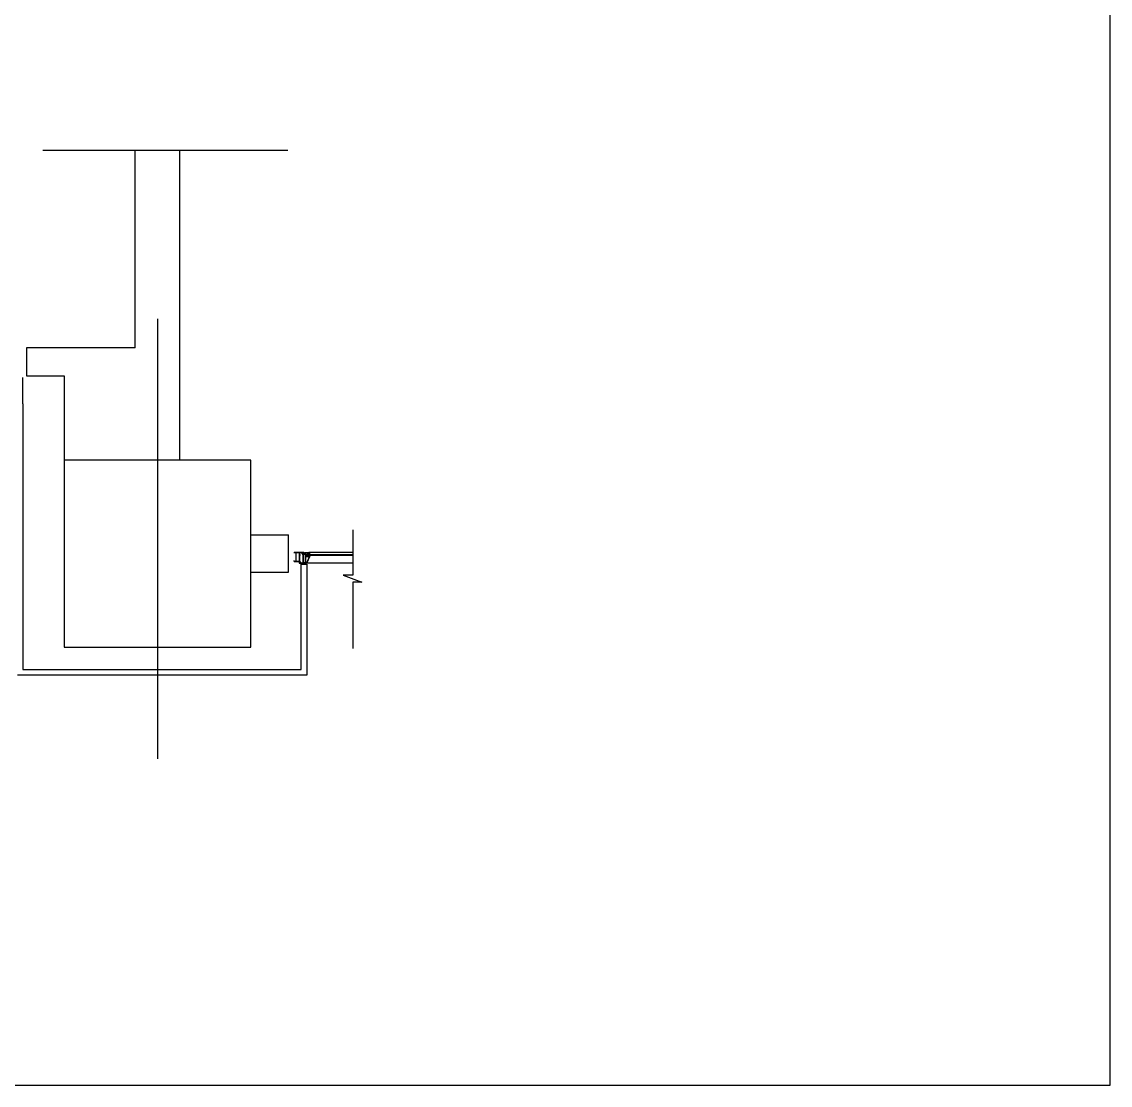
# Model space of a CAD drawing. Header units: metres. Extents: x 0 to 421, y 0 to 298.
# Drawn here: x 304.6 to 421.4, y 0 to 114.1 of the extents above; entities that cross this region are included whole.
import ezdxf

# ---------------------------------------------------------------- set-up
doc = ezdxf.new("R2010")
doc.units = ezdxf.units.M

msp = doc.modelspace()

# ---------------------------------------------------------------- linework, layer by layer
for p, q in [((421.42, 0), (421.42, 298)), ((306.85, 100.32), (333.13, 100.32)), ((316.74, 79.12), (316.74, 100.32)), ((321.56, 67.08), (321.56, 100.32)), ((319.15, 82.24), (319.15, 35.03)), ((316.74, 79.12), (305.1, 79.12)), ((305.1, 79.12), (305.1, 76.11)), ((304.65, 75.95), (304.65, 73.1)), ((305.1, 76.11), (309.12, 76.11)), ((309.12, 76.11), (309.12, 67.08)), ((304.65, 73.1), (304.7, 73.1)), ((304.7, 73.1), (304.7, 44.6)), ((329.18, 67.08), (309.12, 67.08)), ((309.12, 67.08), (309.12, 47.01)), ((329.18, 47.01), (329.18, 67.08)), ((329.18, 59.05), (333.2, 59.05)), ((333.2, 55.04), (333.2, 59.05)), ((340.11, 59.58), (340.11, 54.71)), ((333.8, 57.18), (333.8, 57.12)), ((333.8, 57.18), (334.84, 57.18)), ((333.8, 57.12), (333.83, 57.08)), ((333.8, 56.25), (333.83, 56.29)), ((333.8, 56.19), (333.8, 56.25)), ((333.8, 56.25), (333.8, 56.19)), ((333.8, 56.19), (334.47, 56.19)), ((333.83, 57.15), (333.83, 57.08)), ((333.83, 57.15), (333.98, 57.15)), ((333.83, 56.22), (333.83, 56.29)), ((333.83, 56.22), (333.98, 56.22)), ((333.98, 57.15), (333.98, 56.22)), ((334.01, 57.15), (334.37, 57.15)), ((334.01, 57.15), (334.01, 56.22)), ((334.01, 56.22), (334.37, 56.22)), ((334.34, 56.11), (334.38, 56.11)), ((334.34, 56.11), (334.34, 56.02)), ((334.37, 57.15), (334.37, 56.22)), ((334.37, 56.09), (334.37, 56.05)), ((334.37, 56.09), (334.39, 56.09)), ((334.39, 56.09), (334.38, 56.11)), ((334.4, 57.15), (334.4, 56.91)), ((334.4, 57.15), (334.62, 57.15)), ((334.4, 56.91), (334.46, 56.91)), ((334.4, 56.89), (334.44, 56.89)), ((334.4, 56.89), (334.4, 56.21)), ((334.4, 56.21), (334.42, 56.21)), ((334.44, 56.23), (334.42, 56.21)), ((334.43, 56.09), (334.44, 56.11)), ((334.43, 56.09), (334.45, 56.09)), ((334.44, 56.89), (334.44, 56.87)), ((334.44, 56.87), (334.46, 56.87)), ((334.47, 56.21), (334.44, 56.23)), ((334.44, 56.11), (334.48, 56.11)), ((334.45, 56.09), (334.45, 56.05)), ((334.46, 56.91), (334.46, 56.87)), ((334.47, 56.19), (334.47, 56.21)), ((334.48, 56.11), (334.48, 56.05)), ((334.62, 57.15), (334.62, 57.09)), ((334.62, 57.09), (334.66, 57.09)), ((334.65, 57.15), (334.82, 57.15)), ((334.65, 57.15), (334.65, 57.11)), ((334.65, 57.11), (334.67, 57.11)), ((334.67, 57.11), (334.66, 57.09)), ((334.68, 57.02), (335.01, 57.02)), ((334.68, 57.02), (334.68, 56.99)), ((334.68, 56.99), (334.74, 56.99)), ((334.74, 56.99), (334.74, 56.05)), ((334.77, 56.99), (335.01, 56.99)), ((334.77, 56.99), (334.77, 56.09)), ((334.77, 56.09), (335, 56.09)), ((334.79, 57.11), (334.81, 57.09)), ((334.79, 57.11), (334.82, 57.11)), ((334.81, 57.09), (334.84, 57.09)), ((334.82, 57.15), (334.82, 57.11)), ((334.84, 57.18), (334.84, 57.09)), ((335.01, 57.16), (335.38, 57.16)), ((335.01, 57.16), (335.01, 57.02)), ((335.01, 56.99), (335.01, 56.1)), ((335.04, 57.13), (335.37, 57.13)), ((335.04, 57.13), (335.04, 56.79)), ((335.04, 56.86), (335.04, 56.79)), ((335.04, 56.79), (335.1, 56.79)), ((335.04, 56.79), (335.1, 56.79)), ((335.04, 56.76), (335.08, 56.76)), ((335.04, 56.76), (335.08, 56.76)), ((335.04, 56.76), (335.04, 56.66)), ((335.04, 56.76), (335.04, 56.09)), ((335.04, 56.09), (335.06, 56.09)), ((335.07, 56.76), (335.05, 56.76)), ((335.05, 56.71), (335.05, 56.76)), ((335.42, 56.71), (335.05, 56.71)), ((335.06, 56.11), (335.08, 56.13)), ((335.08, 56.11), (335.06, 56.09)), ((335.07, 56.74), (335.07, 56.76)), ((335.29, 56.74), (335.07, 56.74)), ((335.08, 56.76), (335.08, 56.74)), ((335.08, 56.76), (335.08, 56.74)), ((335.08, 56.74), (335.1, 56.74)), ((335.08, 56.74), (335.1, 56.74)), ((335.08, 56.13), (335.14, 56.1)), ((335.11, 56.09), (335.08, 56.11)), ((335.1, 56.79), (335.1, 56.74)), ((335.1, 56.79), (335.1, 56.74)), ((335.11, 56.06), (335.11, 56.09)), ((340.11, 56.91), (335.14, 56.91)), ((335.14, 56.91), (335.14, 56.82)), ((340.11, 56.88), (335.14, 56.88)), ((340.11, 56.85), (335.14, 56.85)), ((340.11, 56.82), (335.14, 56.82)), ((335.43, 56.7), (335.16, 56.1)), ((335.45, 56.7), (335.16, 56.06)), ((335.27, 56.93), (335.25, 56.91)), ((335.25, 56.91), (335.27, 56.91)), ((335.26, 57.06), (335.45, 57.06)), ((335.26, 57.06), (335.26, 56.98)), ((335.26, 56.98), (335.26, 56.98)), ((335.26, 56.98), (335.29, 56.98)), ((335.28, 56.95), (335.27, 56.93)), ((335.27, 56.91), (335.31, 56.93)), ((335.3, 56.96), (335.28, 56.95)), ((335.29, 57.03), (335.46, 57.03)), ((335.29, 57.03), (335.29, 57)), ((335.29, 57), (335.31, 57)), ((335.29, 56.98), (335.31, 57)), ((335.29, 56.75), (335.33, 56.74)), ((335.29, 56.74), (335.29, 56.75)), ((335.29, 56.75), (335.33, 56.74)), ((335.29, 56.74), (335.29, 56.75)), ((335.33, 57.03), (335.3, 57)), ((335.3, 57), (335.33, 56.99)), ((335.32, 56.97), (335.3, 56.96)), ((335.35, 56.81), (335.3, 56.79)), ((335.3, 56.79), (335.3, 56.79)), ((335.3, 56.79), (335.3, 56.78)), ((335.3, 56.78), (335.31, 56.78)), ((335.31, 56.93), (335.34, 56.93)), ((335.31, 56.78), (335.32, 56.77)), ((335.33, 56.99), (335.32, 56.97)), ((335.33, 56.99), (335.32, 56.97)), ((335.32, 56.77), (335.32, 56.74)), ((335.37, 57.03), (335.33, 57.03)), ((335.33, 56.75), (335.37, 56.74)), ((335.33, 56.75), (335.37, 56.74)), ((335.33, 56.74), (335.33, 56.75)), ((335.33, 56.74), (335.33, 56.75)), ((335.34, 56.93), (335.35, 56.9)), ((335.34, 56.8), (335.35, 56.81)), ((335.36, 56.8), (335.34, 56.8)), ((335.35, 56.9), (335.37, 56.91)), ((335.35, 56.77), (335.38, 56.77)), ((335.37, 56.81), (335.36, 56.8)), ((335.37, 57.13), (335.45, 57.06)), ((335.38, 57.03), (335.37, 57.03)), ((335.37, 56.91), (335.4, 56.93)), ((335.37, 56.75), (335.41, 56.74)), ((335.37, 56.74), (335.37, 56.75)), ((335.37, 56.75), (335.41, 56.74)), ((335.37, 56.74), (335.37, 56.75)), ((340.11, 57.16), (335.38, 57.16)), ((335.38, 57.16), (335.48, 57.06)), ((335.42, 57.03), (335.38, 57.03)), ((335.38, 56.77), (335.38, 56.75)), ((335.38, 56.75), (335.39, 56.74)), ((335.39, 56.8), (335.4, 56.81)), ((335.41, 56.8), (335.39, 56.8)), ((335.39, 56.74), (335.4, 56.76)), ((335.4, 56.93), (335.43, 56.93)), ((335.4, 56.81), (335.4, 56.81)), ((335.4, 56.76), (335.46, 56.76)), ((335.44, 56.82), (335.41, 56.8)), ((335.41, 56.74), (335.41, 56.75)), ((335.41, 56.75), (335.45, 56.74)), ((335.41, 56.74), (335.41, 56.75)), ((335.41, 56.75), (335.45, 56.74)), ((335.45, 57), (335.42, 57.03)), ((335.44, 56.97), (335.43, 57)), ((335.43, 57), (335.45, 57)), ((335.43, 57), (335.46, 57)), ((335.46, 56.98), (335.43, 57)), ((335.43, 56.93), (335.45, 56.91)), ((335.45, 56.96), (335.44, 56.97)), ((335.44, 56.8), (335.46, 56.82)), ((335.46, 56.82), (335.44, 56.82)), ((335.48, 56.8), (335.44, 56.8)), ((335.48, 56.91), (335.45, 56.96)), ((335.45, 56.91), (335.48, 56.91)), ((335.45, 56.74), (335.45, 56.7)), ((335.46, 57.03), (335.46, 57)), ((335.46, 56.98), (335.48, 56.98)), ((335.46, 56.76), (335.46, 56.72)), ((335.46, 56.72), (335.47, 56.73)), ((335.47, 56.73), (335.49, 56.74)), ((335.48, 57.06), (335.48, 56.98)), ((335.49, 56.81), (335.48, 56.8)), ((335.52, 56.81), (335.49, 56.81)), ((335.49, 56.74), (335.49, 56.75)), ((335.5, 56.76), (335.51, 56.77)), ((335.51, 56.78), (335.52, 56.8)), ((335.51, 56.77), (335.51, 56.78)), ((335.52, 56.8), (335.52, 56.81)), ((329.18, 55.04), (333.2, 55.04)), ((334.34, 56.02), (334.77, 56.02)), ((334.37, 56.05), (334.45, 56.05)), ((334.48, 56.05), (334.74, 56.05)), ((334.56, 44.6), (334.56, 55.9)), ((334.56, 55.9), (335.16, 55.9)), ((334.77, 56.05), (334.77, 56.02)), ((334.78, 56.06), (335.11, 56.06)), ((335.11, 56.06), (335.11, 56.08)), ((335.11, 56.06), (335.11, 56.08)), ((335.16, 56.06), (335.11, 56.06)), ((335.16, 56.06), (340.11, 56.06)), ((335.16, 55.9), (335.16, 44)), ((340.11, 54.71), (339.08, 54.71)), ((339.08, 54.71), (341.09, 53.98)), ((341.09, 53.98), (340.11, 53.98)), ((340.11, 53.98), (340.11, 46.86)), ((309.12, 47.01), (329.18, 47.01)), ((304.7, 44.6), (334.56, 44.6)), ((335.16, 44), (304.1, 44)), ((0, 0), (421.42, 0))]:
    msp.add_line(p, q)
for points in [[(334.48, 56.11), (334.48, 56.12), (334.48, 56.12), (334.48, 56.13), (334.48, 56.14), (334.48, 56.14), (334.47, 56.15), (334.47, 56.16), (334.47, 56.16), (334.46, 56.17), (334.46, 56.17), (334.45, 56.18), (334.45, 56.18), (334.44, 56.18), (334.43, 56.19), (334.43, 56.19), (334.42, 56.19), (334.41, 56.19), (334.41, 56.19), (334.4, 56.19), (334.39, 56.19), (334.39, 56.18), (334.38, 56.18), (334.37, 56.18), (334.37, 56.17), (334.36, 56.17), (334.36, 56.16), (334.35, 56.16), (334.35, 56.15), (334.35, 56.14), (334.35, 56.14), (334.34, 56.13), (334.34, 56.12), (334.34, 56.12), (334.34, 56.11)], [(334.43, 56.14), (334.43, 56.14), (334.43, 56.15), (334.43, 56.15), (334.43, 56.15), (334.42, 56.15), (334.42, 56.15), (334.42, 56.15), (334.42, 56.15), (334.42, 56.16), (334.42, 56.16), (334.42, 56.16), (334.42, 56.16), (334.41, 56.16), (334.41, 56.16), (334.41, 56.16), (334.41, 56.16), (334.41, 56.16), (334.41, 56.16), (334.4, 56.16), (334.4, 56.16), (334.4, 56.16), (334.4, 56.16), (334.4, 56.16), (334.4, 56.15), (334.4, 56.15), (334.4, 56.15), (334.39, 56.15), (334.39, 56.15), (334.39, 56.15), (334.39, 56.15), (334.39, 56.14), (334.39, 56.14), (334.39, 56.14), (334.39, 56.14), (334.39, 56.14), (334.39, 56.14), (334.39, 56.13), (334.4, 56.13), (334.4, 56.13), (334.4, 56.13), (334.4, 56.13), (334.4, 56.13), (334.4, 56.13), (334.4, 56.13), (334.4, 56.13), (334.41, 56.13), (334.41, 56.13), (334.41, 56.13), (334.41, 56.13), (334.41, 56.13), (334.41, 56.13), (334.42, 56.13), (334.42, 56.13), (334.42, 56.13), (334.42, 56.13), (334.42, 56.13), (334.42, 56.13), (334.42, 56.13), (334.42, 56.13), (334.43, 56.14), (334.43, 56.14), (334.43, 56.14), (334.43, 56.14), (334.43, 56.14)], [(334.62, 57.09), (334.63, 57.09), (334.63, 57.08), (334.64, 57.07), (334.65, 57.06), (334.66, 57.05), (334.67, 57.04), (334.68, 57.04), (334.69, 57.03), (334.7, 57.03), (334.71, 57.03), (334.72, 57.02), (334.73, 57.02), (334.75, 57.02), (334.76, 57.03), (334.77, 57.03), (334.78, 57.03), (334.79, 57.04), (334.8, 57.04), (334.81, 57.05), (334.82, 57.06), (334.83, 57.07), (334.83, 57.08), (334.84, 57.09), (334.84, 57.09)], [(334.67, 57.15), (334.66, 57.15), (334.66, 57.15), (334.66, 57.15), (334.66, 57.15), (334.66, 57.15), (334.66, 57.15), (334.65, 57.15), (334.65, 57.14), (334.65, 57.14), (334.65, 57.14), (334.65, 57.14), (334.65, 57.14), (334.65, 57.13), (334.65, 57.13), (334.65, 57.13)], [(334.75, 57.08), (334.75, 57.08), (334.75, 57.09), (334.75, 57.09), (334.75, 57.09), (334.75, 57.09), (334.75, 57.09), (334.75, 57.1), (334.75, 57.1), (334.75, 57.1), (334.74, 57.1), (334.74, 57.1), (334.74, 57.1), (334.74, 57.1), (334.74, 57.1), (334.73, 57.1), (334.73, 57.1), (334.73, 57.1), (334.73, 57.1), (334.72, 57.1), (334.72, 57.1), (334.72, 57.1), (334.72, 57.1), (334.72, 57.1), (334.71, 57.1), (334.71, 57.1), (334.71, 57.09), (334.71, 57.09), (334.71, 57.09), (334.71, 57.09), (334.71, 57.09), (334.71, 57.08), (334.71, 57.08), (334.71, 57.08), (334.71, 57.08), (334.71, 57.07), (334.71, 57.07), (334.71, 57.07), (334.71, 57.07), (334.71, 57.07), (334.71, 57.06), (334.72, 57.06), (334.72, 57.06), (334.72, 57.06), (334.72, 57.06), (334.72, 57.06), (334.73, 57.06), (334.73, 57.06), (334.73, 57.06), (334.73, 57.06), (334.74, 57.06), (334.74, 57.06), (334.74, 57.06), (334.74, 57.06), (334.74, 57.06), (334.75, 57.06), (334.75, 57.06), (334.75, 57.07), (334.75, 57.07), (334.75, 57.07), (334.75, 57.07), (334.75, 57.07), (334.75, 57.08), (334.75, 57.08), (334.75, 57.08)], [(334.82, 57.14), (334.82, 57.14), (334.82, 57.14), (334.82, 57.14), (334.82, 57.14), (334.82, 57.15), (334.81, 57.15), (334.81, 57.15), (334.81, 57.15), (334.81, 57.15), (334.81, 57.15), (334.81, 57.15), (334.81, 57.15), (334.8, 57.15)], [(334.81, 57.15), (334.81, 57.15)], [(335, 56.09), (335, 56.09), (335, 56.09), (335.01, 56.09), (335.01, 56.09), (335.01, 56.09), (335.01, 56.09), (335.01, 56.09), (335.01, 56.09), (335.01, 56.09), (335.01, 56.09), (335.01, 56.1), (335.01, 56.1), (335.01, 56.1), (335.01, 56.1), (335.01, 56.1), (335.01, 56.1)], [(335, 56.09), (335, 56.09), (335, 56.09), (335.01, 56.09), (335.01, 56.09), (335.01, 56.09), (335.01, 56.09), (335.01, 56.09), (335.01, 56.09), (335.01, 56.09), (335.01, 56.09), (335.01, 56.1), (335.01, 56.1), (335.01, 56.1), (335.01, 56.1), (335.01, 56.1), (335.01, 56.1)], [(335.06, 56.11), (335.06, 56.11), (335.05, 56.11), (335.05, 56.11), (335.05, 56.11), (335.05, 56.11), (335.05, 56.1), (335.05, 56.1), (335.05, 56.1), (335.05, 56.1), (335.05, 56.1), (335.05, 56.1), (335.05, 56.1), (335.05, 56.1), (335.05, 56.1), (335.05, 56.09), (335.05, 56.09), (335.05, 56.09), (335.05, 56.09), (335.06, 56.09), (335.06, 56.09)], [(335.14, 56.1), (335.14, 56.1), (335.14, 56.1), (335.14, 56.1), (335.14, 56.1), (335.15, 56.1), (335.15, 56.1), (335.15, 56.1), (335.15, 56.1), (335.15, 56.1), (335.15, 56.1), (335.15, 56.1), (335.15, 56.1), (335.15, 56.1), (335.15, 56.1), (335.15, 56.1), (335.15, 56.1), (335.16, 56.1)], [(335.43, 56.7), (335.43, 56.7), (335.43, 56.7), (335.43, 56.7), (335.43, 56.7), (335.43, 56.7), (335.43, 56.7), (335.43, 56.7), (335.43, 56.71), (335.43, 56.71), (335.43, 56.71), (335.43, 56.71), (335.43, 56.71), (335.43, 56.71), (335.42, 56.71), (335.42, 56.71), (335.42, 56.71), (335.42, 56.71), (335.42, 56.71), (335.42, 56.71), (335.42, 56.71), (335.42, 56.71), (335.42, 56.71)], [(335.45, 56.96), (335.45, 56.96), (335.45, 56.96), (335.45, 56.96), (335.45, 56.96), (335.45, 56.96), (335.45, 56.96), (335.45, 56.96), (335.45, 56.96), (335.45, 56.96), (335.45, 56.96), (335.45, 56.96), (335.45, 56.96), (335.45, 56.96)], [(334.37, 56.07), (334.37, 56.07), (334.38, 56.07), (334.38, 56.06), (334.38, 56.06), (334.38, 56.06), (334.39, 56.06), (334.39, 56.05), (334.39, 56.05), (334.4, 56.05), (334.4, 56.05)], [(334.43, 56.05), (334.44, 56.05), (334.44, 56.05), (334.44, 56.05), (334.44, 56.05), (334.44, 56.05), (334.44, 56.06), (334.45, 56.06), (334.45, 56.06), (334.45, 56.06), (334.45, 56.06), (334.45, 56.06), (334.45, 56.07), (334.45, 56.07), (334.45, 56.07), (334.45, 56.07)], [(334.78, 56.06), (334.78, 56.06), (334.78, 56.06), (334.78, 56.06), (334.78, 56.06), (334.78, 56.06), (334.78, 56.06), (334.78, 56.06), (334.78, 56.06), (334.77, 56.06), (334.77, 56.06), (334.77, 56.05), (334.77, 56.05), (334.77, 56.05), (334.77, 56.05), (334.77, 56.05), (334.77, 56.05), (334.77, 56.05)]]:
    msp.add_lwpolyline(points)

doc.saveas('drawing.dxf')
